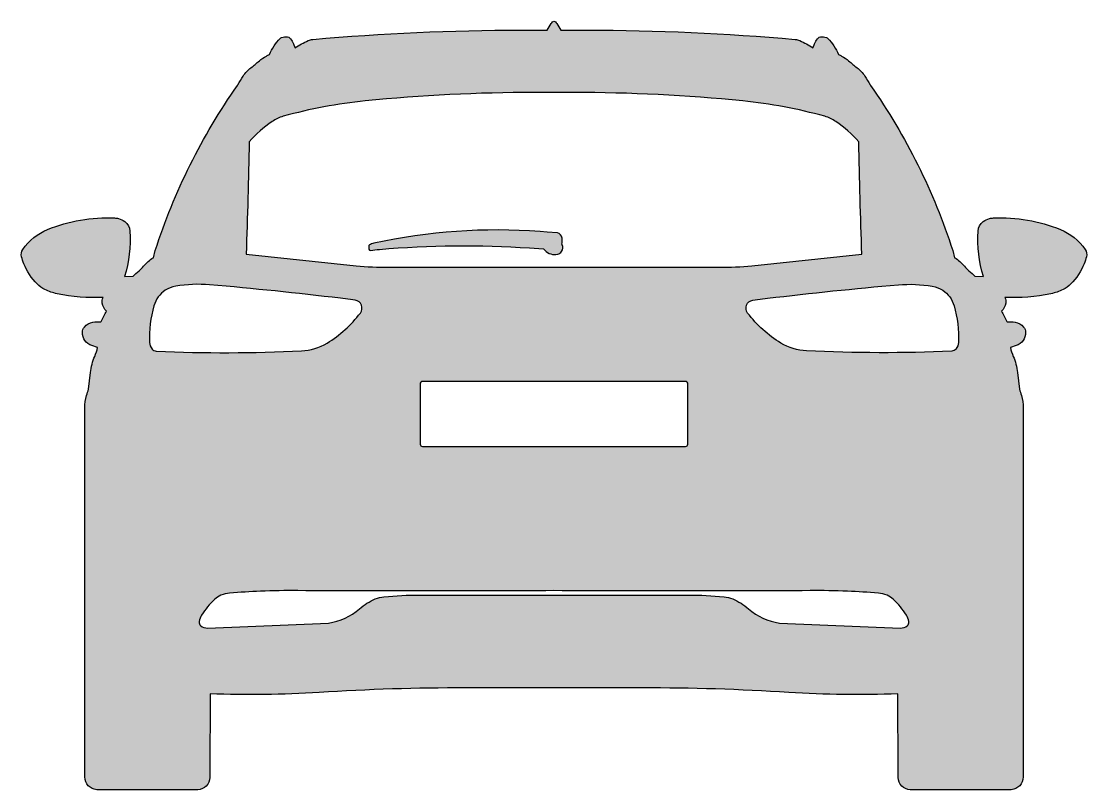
# Model space of a CAD drawing. Header units: metres. Extents: x 23259 to 40448, y -1247 to 8093.
# Drawn here: x 29419 to 31518, y -1201 to 312 of the extents above; entities that cross this region are included whole.
import ezdxf

# ---------------------------------------------------------------- set-up
doc = ezdxf.new("R2010")
doc.units = ezdxf.units.M
doc.layers.add('dwgmodels.com', color=250, linetype='Continuous')
doc.layers.add('hatch_dwgmodels.com', color=250, linetype='Continuous', lineweight=13)

msp = doc.modelspace()

# ---------------------------------------------------------------- hatches: boundary and pattern name
at = {"layer": 'hatch_dwgmodels.com'}
h = msp.add_hatch(color=256, dxfattribs=at)
h.dxf.hatch_style = 1
edge = h.paths.add_edge_path(flags=16)
edge.add_arc((16602.80429569627, 332.3532663488019), 13268.08311807377, 357.9318583512196, 358.8899027108595, ccw=False)
edge.add_line((29862.2447756307, -146.465892823314), (30079.24257911726, -169.4633974604712))
edge.add_arc((30142.68897336716, 598.9805955003421), 771.0587625212955, 265.2800933647868, 270.0000000000008)
edge.add_line((30142.68897336717, -172.0781670209535), (30468.76831469807, -172.0781670209535))
edge.add_line((30468.76831469807, -172.0781670209535), (30794.84765602898, -172.0781670209535))
edge.add_arc((30794.84765602899, 598.9805955003421), 771.0587625212956, 269.9999999999992, 274.7199066352132)
edge.add_line((30858.29405027888, -169.4633974604712), (31075.29185376545, -146.465892823314))
edge.add_arc((44334.7323337031, 332.3532663514936), 13268.08311807707, 181.1100972891526, 182.0681416487915, ccw=False)
edge.add_arc((30887.01393345352, -86.0196973185059), 243.2991134140705, 41.53365923210632, 55.69641507819603)
edge.add_arc((30981.74252284234, 52.82855905775875), 75.21477759920573, 55.69641507819168, 74.37858648673344)
edge.add_arc((30746.99450738856, -786.7328064541964), 946.9773124788513, 74.37858648673748, 84.33029792026232)
edge.add_arc((30507.21488532433, -3201.937073414173), 3374.054962307745, 84.33029792026178, 90.00000000000006)
edge.add_line((30507.21488532433, 172.1178888935715), (30468.76831469798, 172.1178888935715))
edge.add_line((30468.76831469798, 172.1178888935715), (30430.32174407164, 172.1178888935715))
edge.add_arc((30430.32174407163, -3201.937073414209), 3374.054962307781, 89.9999999999999, 95.66970207973819)
edge.add_arc((30190.54212200741, -786.7328064541338), 946.9773124787897, 95.6697020797385, 105.6214135132633)
edge.add_arc((29955.79410655363, 52.82855905773663), 75.21477759922597, 105.6214135132594, 124.3035849218011)
edge.add_arc((30050.52269594244, -86.01969731849303), 243.29911341406, 124.3035849218057, 138.4663407678758)
edge = h.paths.add_edge_path()
edge.add_arc((29607.43235658677, -237.4758122994994), 29.1168250095753, 190.9270696779768, 225.9204937118468, ccw=False)
edge.add_arc((29595.08825994596, -239.8589594867814), 16.54478808655083, 149.2817992983114, 190.9270696779772, ccw=False)
edge.add_arc((29563.0639716953, 114.7152470711215), 346.5803061871162, 257.829788460715, 272.94409491830146, ccw=False)
edge.add_arc((29513.55760998783, -114.8384827376501), 111.7488885304719, 244.8939778223976, 257.8297884607233, ccw=False)
edge.add_arc((29488.41539069625, -168.4966912208392), 52.49237387991772, 223.8880935865271, 244.8939778223878, ccw=False)
edge.add_arc((29543.52788163515, -115.4828103775923), 128.9636640452566, 202.7209038107976, 223.8880935865272, ccw=False)
edge.add_arc((29508.61755970445, -130.1010820544523), 91.11628046166749, 193.3671743147578, 202.7209038108145, ccw=False)
edge.add_arc((29437.3343030731, -147.0399978964927), 17.84807763210177, 145.7964824504142, 193.3671743147356, ccw=False)
edge.add_arc((29512.2237992143, -197.9415683376606), 108.3986519298945, 112.14211006300451, 145.7964824504179, ccw=False)
edge.add_arc((29588.54533933482, -385.5032786263274), 310.8940164515975, 87.27367499661938, 112.14211006300741, ccw=False)
edge.add_arc((29601.49702126098, -113.5193579106081), 38.60189538928837, 76.34106401653031, 87.27367499661409, ccw=False)
edge.add_arc((29602.2894496252, -110.2585312535578), 35.24616399363644, 53.416990833837076, 76.3410640165435, ccw=False)
edge.add_arc((29608.30377657029, -102.1552139766117), 25.1547875021318, 3.3344766165174065, 53.41699083382832, ccw=False)
edge.add_arc((29376.56089701551, -115.6573395715007), 257.2906736118067, -16.886992239229585, 3.334476616520192, ccw=False)
edge.add_line((29622.7570828041, -190.3964112192588), (29639.7405378975, -189.6699640301376))
edge.add_arc((29691.54690687273, -234.0541965446183), 68.21920523062114, 126.00211389759639, 139.4122411927595, ccw=False)
edge.add_arc((29631.56314772826, -151.5000401786593), 33.82607929736195, 306.0021138976094, 321.3603905740059)
edge.add_arc((29730.06345054448, -230.2433496365185), 92.28029817524396, 125.20584175911381, 141.3603905740045, ccw=False)
edge.add_arc((29696.60459288784, -182.8226606740333), 34.24395699694476, 119.8782248391739, 125.20584175912711, ccw=False)
edge.add_line((29679.54568349961, -153.1302003298205), (29683.41827671915, -139.1476969058031))
edge.add_arc((30833.97140995711, -508.8320130675349), 1208.486245689068, 144.9076463793111, 162.1872647591651, ccw=False)
edge.add_arc((29858.07012157792, 180.1112094338876), 14.16119344782983, 149.9955393664683, 155.7744440299319, ccw=False)
edge.add_arc((30176.09087443678, -3.531171038801688), 381.3964357035168, 146.9253414531617, 149.9955393663362, ccw=False)
edge.add_arc((29909.88672506157, 169.8374040709643), 63.71528741143735, 126.74671260705821, 146.9253414531518, ccw=False)
edge.add_arc((29736.53924567742, 402.0056166622196), 226.0284399523392, 306.74671260708, 312.1945985779286)
edge.add_arc((29928.44277569388, 190.3254108835419), 59.6907829768897, 115.95444984777279, 132.194598577925, ccw=False)
edge.add_arc((29714.51000736769, 629.8390680554305), 429.1235828147857, 295.9544498477671, 296.8337323480694)
edge.add_arc((30000.31382310276, 207.9081178726167), 100.0194795265149, 135.088519100672, 157.0407065717595, ccw=False)
edge.add_arc((29935.07940255083, 272.9412813919988), 7.906277529813729, 110.43646538517879, 135.088519100733, ccw=False)
edge.add_arc((29941.08875442722, 256.8140449116027), 25.11674139540951, 83.21300350151381, 110.43646538510151, ccw=False)
edge.add_arc((29943.32343033174, 275.5908449517304), 6.207431620985312, 43.12652938041077, 83.21300350148891, ccw=False)
edge.add_arc((29917.05852468875, 250.9897602133393), 42.19435478400495, 12.79133328494612, 43.126529380465115, ccw=False)
edge.add_arc((30125.74178345888, -24.15094239791597), 330.1494546769284, 115.2636957140381, 120.49446802241681, ccw=False)
edge.add_arc((29995.73745152565, 251.3269879860669), 25.53623032505006, 95.06686287238728, 115.26369571402151, ccw=False)
edge.add_arc((30403.62354104112, -4348.994427926596), 4643.904794193129, 90.00000000000011, 95.06686287240348, ccw=False)
edge.add_line((30403.62354104111, 294.9103662665339), (30455.46499412758, 294.9103662665339))
edge.add_arc((30796.99519467944, 99.95238651393828), 393.2575387175751, 148.1130277236748, 150.2806885509763, ccw=False)
edge.add_arc((30476.7255467198, 299.8582312834297), 15.72976265763917, 134.9509272188478, 150.1441009315796, ccw=False)
edge.add_arc((30468.80004018228, 307.7973255630356), 4.511791724499413, 90.40288901594039, 134.9509272188784, ccw=False)
edge.add_arc((30468.73658921387, 307.7973255630356), 4.511791724499422, 45.049072781121595, 89.59711098405961, ccw=False)
edge.add_arc((30460.81108267634, 299.8582312834297), 15.72976265763934, 29.8558990684204, 45.04907278115218, ccw=False)
edge.add_arc((30140.54143471671, 99.95238651393828), 393.2575387175752, 29.719311449023678, 31.88697227632531, ccw=False)
edge.add_line((30482.07163526857, 294.9103662665339), (30533.91308835504, 294.9103662665339))
edge.add_arc((30533.91308835503, -4348.994427926596), 4643.90479419313, 84.93313712759652, 89.99999999999989, ccw=False)
edge.add_arc((30941.7991778705, 251.3269879860669), 25.53623032505008, 64.73630428597852, 84.93313712761272, ccw=False)
edge.add_arc((30811.79484593727, -24.15094239791597), 330.1494546769283, 59.50553197758319, 64.73630428596192, ccw=False)
edge.add_arc((31020.4781047074, 250.9897602133393), 42.19435478400487, 136.8734706195349, 167.208666715054, ccw=False)
edge.add_arc((30994.2131990644, 275.5908449517304), 6.207431620985044, 96.78699649851109, 136.8734706195892, ccw=False)
edge.add_arc((30996.44787496893, 256.8140449116027), 25.11674139541101, 69.56353461489851, 96.78699649848619, ccw=False)
edge.add_arc((31002.45722684532, 272.9412813919988), 7.906277529813763, 44.91148089926702, 69.56353461482132, ccw=False)
edge.add_arc((30937.22280629339, 207.9081178726167), 100.0194795265153, 22.959293428240585, 44.91148089932801, ccw=False)
edge.add_arc((31223.02662202846, 629.8390680554305), 429.1235828147857, 243.1662676519306, 244.0455501522328)
edge.add_arc((31009.09385370227, 190.3254108835419), 59.69078297688952, 47.80540142207502, 64.04555015222718, ccw=False)
edge.add_arc((31200.99738371873, 402.0056166622196), 226.0284399523389, 227.8054014220714, 233.25328739292)
edge.add_arc((31027.64990433458, 169.8374040709643), 63.7152874114382, 33.074658546848184, 53.253287392941786, ccw=False)
edge.add_arc((30761.44575495936, -3.531171038801688), 381.3964357035169, 30.004460633663825, 33.07465854683829, ccw=False)
edge.add_arc((31079.46650781823, 180.1112094338876), 14.16119344782982, 24.225555970068115, 30.00446063353172, ccw=False)
edge.add_arc((30103.56521943904, -508.8320130675349), 1208.486245689068, 17.81273524083491, 35.092353620688925, ccw=False)
edge.add_line((31254.118352677, -139.1476969058031), (31257.99094589654, -153.1302003298205))
edge.add_arc((31240.9320365083, -182.8226606740333), 34.24395699694494, 54.79415824087289, 60.121775160826076, ccw=False)
edge.add_arc((31207.47317885167, -230.2433496365185), 92.2802981752441, 38.6396094259955, 54.79415824088608, ccw=False)
edge.add_arc((31305.97348166789, -151.5000401786593), 33.82607929736209, 218.6396094259941, 233.9978861023906)
edge.add_arc((31245.98972252342, -234.0541965446183), 68.21920523062111, 40.587758807240505, 53.997886102403584, ccw=False)
edge.add_line((31297.79609149865, -189.6699640301376), (31314.77954659205, -190.3964112192588))
edge.add_arc((31560.97573238064, -115.6573395715007), 257.2906736118067, 176.6655233834799, 196.8869922392297, ccw=False)
edge.add_arc((31329.23285282585, -102.1552139766117), 25.15478750213153, 126.58300916617159, 176.6655233834826, ccw=False)
edge.add_arc((31335.24717977094, -110.2585312535578), 35.24616399363578, 103.6589359834565, 126.5830091661629, ccw=False)
edge.add_arc((31336.03960813517, -113.5193579106081), 38.6018953892881, 92.7263250033858, 103.65893598346969, ccw=False)
edge.add_arc((31348.99129006133, -385.5032786263274), 310.8940164515972, 67.85788993699259, 92.72632500338062, ccw=False)
edge.add_arc((31425.31283018185, -197.9415683376606), 108.3986519298947, 34.203517549582216, 67.8578899369956, ccw=False)
edge.add_arc((31500.20232632305, -147.0399978964927), 17.84807763210176, -13.367174314735678, 34.2035175495858, ccw=False)
edge.add_arc((31428.9190696917, -130.1010820544523), 91.11628046166743, 337.27909618918545, 346.63282568524215, ccw=False)
edge.add_arc((31394.008747761, -115.4828103775923), 128.9636640452567, 316.11190641347275, 337.2790961892024, ccw=False)
edge.add_arc((31449.1212386999, -168.4966912208392), 52.49237387991734, 295.1060221776121, 316.1119064134729, ccw=False)
edge.add_arc((31423.97901940831, -114.8384827376501), 111.7488885304722, 282.1702115392767, 295.1060221776024, ccw=False)
edge.add_arc((31374.47265770084, 114.7152470711215), 346.5803061871163, 267.05590508169854, 282.1702115392851, ccw=False)
edge.add_arc((31342.44836945019, -239.8589594867814), 16.54478808655088, -10.927069677977215, 30.718200701688602, ccw=False)
edge.add_arc((31330.10427280938, -237.4758122994983), 29.11682500957504, 314.0795062881547, 349.0729303220211, ccw=False)
edge.add_arc((31144.39755831459, -377.3515245363209), 237.8477863599495, 24.562442214090026, 30.009740211438498, ccw=False)
edge.add_arc((31318.84128468064, -297.6232276727809), 46.04785156008243, 23.426006160246914, 24.56244221399197, ccw=False)
edge.add_arc((31364.8975799825, -354.8630803857509), 75.6425488497008, 80.83442128910411, 92.88255077109778, ccw=False)
edge.add_arc((31372.52418149295, -307.5951107864474), 27.7632631340606, 39.87506361692408, 80.83442128912492, ccw=False)
edge.add_arc((31380.9034483198, -300.5951503781809), 16.84485856779007, 1.1208770523086855, 39.87506361691078, ccw=False)
edge.add_arc((31371.13119262159, -300.7863493601861), 26.61898453801788, -72.7770081534918, 1.12087705231869, ccw=False)
edge.add_line((31379.01284405099, -326.2117285821491), (31367.65752119745, -329.7317821403917))
edge.add_arc((31474.5969076949, -304.5592673087061), 109.862131270987, 193.2457519911058, 202.9483728873586)
edge.add_arc((31267.65594657356, -392.1805135726493), 114.8644674810803, 6.4608580549203225, 22.948372887351923, ccw=False)
edge.add_line((31381.79090514136, -379.2554556448126), (31385.50535083173, -412.0559357153625))
edge.add_arc((30616.84143205861, -658.7420959026675), 807.2783173426693, 16.885731617256113, 17.792916285133913, ccw=False)
edge.add_arc((31308.45435413059, -448.8021408743706), 84.5036507319491, -3.808509063674137e-12, 16.885731617254976, ccw=False)
edge.add_line((31392.95800486254, -448.8021408743762), (31392.95800486254, -1158.42507008992))
edge.add_line((31392.95800486254, -1158.42507008992), (31392.95800486254, -1171.798625688119))
edge.add_line((31392.95800486254, -1171.798625688119), (31392.95800486254, -1175.662160247158))
edge.add_arc((31367.93309218346, -1175.662160247157), 25.02491267908772, 273.62634678715426, 359.9999999999984, ccw=False)
edge.add_line((31369.51590398835, -1200.636966780666), (31173.55063913308, -1200.636966780666))
edge.add_line((31173.55063913308, -1200.636966780666), (31170.26513833527, -1200.636966780666))
edge.add_arc((31170.90107397855, -1176.657878292632), 23.98751964792023, 180.0000000000011, 268.4808476056553, ccw=False)
edge.add_line((31146.91355433063, -1176.657878292632), (31146.91355433063, -1167.860756881935))
edge.add_line((31146.91355433063, -1167.860756881935), (31146.12435922297, -1011.926527697815))
edge.add_arc((31066.50361394845, 1150.248669318639), 2163.640692368124, 266.4160350165845, 272.1089282230214, ccw=False)
edge.add_arc((30642.59643942522, -5617.787875826321), 4617.658295954836, 86.41603501658302, 89.99999999999933)
edge.add_line((30642.59643942527, -1000.129579871485), (30468.76831469807, -1000.129579871485))
edge.add_line((30468.76831469807, -1000.129579871485), (30294.94018997088, -1000.129579871485))
edge.add_arc((30294.94018997093, -5617.787875826321), 4617.658295954836, 90.00000000000067, 93.58396498341696)
edge.add_arc((29871.0330154477, 1150.248669318639), 2163.640692368124, 267.8910717769786, 273.5839649834155, ccw=False)
edge.add_line((29791.41227017318, -1011.926527697815), (29790.62307506552, -1167.860756881935))
edge.add_line((29790.62307506552, -1167.860756881935), (29790.62307506552, -1176.657878292632))
edge.add_arc((29766.6355554176, -1176.657878292632), 23.98751964792245, 271.5191523943447, 359.9999999999989, ccw=False)
edge.add_line((29767.27149106088, -1200.636966780666), (29763.98599026307, -1200.636966780666))
edge.add_line((29763.98599026307, -1200.636966780666), (29568.0207254078, -1200.636966780666))
edge.add_arc((29569.60353721269, -1175.662160247157), 25.02491267908647, 180.0000000000016, 266.37365321284574, ccw=False)
edge.add_line((29544.57862453361, -1175.662160247158), (29544.57862453361, -1171.798625688119))
edge.add_line((29544.57862453361, -1171.798625688119), (29544.57862453361, -1158.42507008992))
edge.add_line((29544.57862453361, -1158.42507008992), (29544.57862453361, -448.8021408743762))
edge.add_arc((29629.08227526555, -448.8021408743706), 84.50365073194916, 163.1142683827451, 180.0000000000038, ccw=False)
edge.add_arc((30320.69519733754, -658.7420959026675), 807.2783173426694, 162.2070837148662, 163.1142683827439, ccw=False)
edge.add_line((29552.03127856442, -412.0559357153625), (29555.74572425479, -379.2554556448126))
edge.add_arc((29669.88068282259, -392.1805135726493), 114.8644674810804, 157.0516271126481, 173.5391419450797, ccw=False)
edge.add_arc((29462.93972170124, -304.5592673087061), 109.8621312709869, 337.0516271126414, 346.7542480088942)
edge.add_line((29569.8791081987, -329.7317821403917), (29558.52378534516, -326.2117285821491))
edge.add_arc((29566.40543677456, -300.7863493601861), 26.6189845380164, 178.8791229476812, 252.7770081534918, ccw=False)
edge.add_arc((29556.63318107635, -300.5951503781809), 16.8448585677902, 140.1249363830892, 178.8791229476913, ccw=False)
edge.add_arc((29565.01244790319, -307.5951107864474), 27.76326313405963, 99.16557871087508, 140.1249363830759, ccw=False)
edge.add_arc((29572.63904941365, -354.8630803857509), 75.64254884970083, 87.11744922890222, 99.16557871089577, ccw=False)
edge.add_arc((29618.69534471551, -297.6232276727809), 46.04785156008242, 155.4375577860079, 156.5739938397531, ccw=False)
edge.add_arc((29793.13907108153, -377.351524536322), 237.84778635993, 149.9902597885591, 155.4375577859076, ccw=False)
edge = h.paths.add_edge_path(flags=16)
edge.add_line((30865.22490892855, -235.9728898351777), (30889.42920089518, -233.0581187505986))
edge.add_arc((31786.77708061521, -7684.64503453546), 7505.423424480072, 94.88935876884182, 96.86670542862731, ccw=False)
edge.add_arc((31169.62511213058, -470.1348040535712), 264.564744880512, 80.3438385613357, 94.8893587688409, ccw=False)
edge.add_arc((31204.94561492282, -262.5451186191802), 53.9916805625761, 56.99043572275821, 80.3438385613415, ccw=False)
edge.add_arc((31204.9456149228, -262.5451186191995), 53.99168056260188, 15.925058640896225, 56.99043572275309, ccw=False)
edge.add_arc((31033.02870872646, -311.5982376801895), 232.7698423322456, -2.036728904238828, 15.925058640893383, ccw=False)
edge.add_arc((31244.22989167867, -319.1091021320914), 21.43514862288977, 318.9528502215122, 357.9632710957614, ccw=False)
edge.add_arc((31251.68888742768, -325.6038924292242), 11.54480390758312, 272.5401745219543, 318.95285022151177, ccw=False)
edge.add_arc((31114.16643621602, 2774.298431811581), 3114.496115871859, 267.27083528473923, 272.5401745219565, ccw=False)
edge.add_arc((30970.8938947475, -231.2741439587786), 105.5106507421709, 238.5620962301335, 267.27083528473696, ccw=False)
edge.add_arc((31041.90444198112, -115.1130629778148), 241.6572428885915, 217.5039561392221, 238.5620962301337, ccw=False)
edge.add_arc((30862.96766571246, -252.435711361848), 16.10042153170231, 100.0958685046146, 217.503956139228, ccw=False)
edge.add_line((30860.14533048808, -236.5845916102426), (30865.22490892855, -235.9728898351777))
edge = h.paths.add_edge_path(flags=16)
edge.add_line((30468.76831469807, -396.7079486202952), (30467.2264985432, -396.7079486202952))
edge.add_line((30467.2264985432, -396.7079486202952), (30211.69335912234, -396.7079486202952))
edge.add_line((30211.69335912234, -396.7079486202952), (30209.79113313032, -396.7079486202952))
edge.add_arc((30209.79113313032, -401.5234767738369), 4.815528153541777, 90.00000000004329, 184.2016495921425)
edge.add_line((30204.98854734326, -401.8762956445212), (30204.98854734326, -517.5924164607113))
edge.add_line((30204.98854734326, -517.5924164607113), (30204.98854734326, -520.6312834487953))
edge.add_arc((30209.71345808335, -519.9700986803093), 4.770948207630225, 187.9660098693061, 270)
edge.add_line((30209.71345808335, -524.741046887938), (30210.32344344001, -524.741046887938))
edge.add_line((30210.32344344001, -524.741046887938), (30216.26155903774, -524.741046887938))
edge.add_line((30216.26155903774, -524.741046887938), (30467.2264985432, -524.741046887938))
edge.add_line((30467.2264985432, -524.741046887938), (30468.76831469807, -524.741046887938))
edge.add_line((30468.76831469807, -524.741046887938), (30470.31013085295, -524.741046887938))
edge.add_line((30470.31013085295, -524.741046887938), (30721.27507035841, -524.741046887938))
edge.add_line((30721.27507035841, -524.741046887938), (30727.21318595613, -524.741046887938))
edge.add_line((30727.21318595613, -524.741046887938), (30727.8231713128, -524.741046887938))
edge.add_arc((30727.8231713128, -519.9700986803093), 4.770948207628635, 270, 352.0339901306939)
edge.add_line((30732.54808205289, -520.6312834487953), (30732.54808205289, -517.5924164607113))
edge.add_line((30732.54808205289, -517.5924164607113), (30732.54808205289, -401.8762956445212))
edge.add_arc((30727.74549626583, -401.5234767738369), 4.815528153544498, 355.7983504078575, 449.9999999999567)
edge.add_line((30727.74549626583, -396.7079486202952), (30725.84327027381, -396.7079486202952))
edge.add_line((30725.84327027381, -396.7079486202952), (30470.31013085295, -396.7079486202952))
edge.add_line((30470.31013085295, -396.7079486202952), (30468.76831469807, -396.7079486202952))
edge = h.paths.add_edge_path(flags=16)
edge.add_arc((30216.47241622396, 89711.46798424421), 90520.55515337434, 269.8403068909336, 270.1596931090664, ccw=False)
edge.add_arc((29950.47329344931, -2373.59722394651), 1564.921648131414, 89.49828353836635, 92.19559980290182)
edge.add_arc((29933.25192076829, -1924.412931695396), 1115.407350158421, 92.19559980290018, 95.31776808943516)
edge.add_arc((29835.61064362091, -875.4089213669424), 61.86891579157299, 95.3177680894228, 111.6902502002938)
edge.add_arc((29827.32373923869, -854.5745311093677), 39.44694884741132, 111.6902502003093, 133.4243329340248)
edge.add_arc((29912.76665870676, -944.8510554705501), 163.7463588941298, 133.4243329340223, 147.4948280391981)
edge.add_arc((29803.19689737945, -875.0335134397412), 33.82322095269961, 147.4948280392082, 170.4875910547675)
edge.add_arc((29778.72170905296, -870.9323221680448), 9.006802728788768, 170.4875910547456, 231.2123715705096)
edge.add_arc((29785.52912385346, -862.4618610358737), 19.87370698242426, 231.2123715705295, 272.3465074053678)
edge.add_line((29786.34280971273, -882.318903729732), (30024.5810367853, -872.5565700583097))
edge.add_arc((30007.99390672672, -755.544082272389), 118.182296395994, 278.0682195858606, 311.069828653424)
edge.add_arc((30163.42746987225, -933.9104398173315), 118.4062706480778, 113.23438732432791, 131.0698286534248, ccw=False)
edge.add_arc((30139.1229684072, -877.2976514145356), 56.79688335843979, 95.49744165604318, 113.2343873243261, ccw=False)
edge.add_arc((30204.13364433383, -1552.77547334376), 735.3959372206499, 90.00000000000227, 95.49744165604562, ccw=False)
edge.add_line((30204.1336443338, -817.37953612311), (30468.76831469807, -817.37953612311))
edge.add_line((30468.76831469807, -817.37953612311), (30733.40298506235, -817.37953612311))
edge.add_arc((30733.40298506232, -1552.77547334376), 735.39593722065, 84.50255834395438, 89.99999999999778, ccw=False)
edge.add_arc((30798.41366098895, -877.2976514145356), 56.79688335844002, 66.76561267567388, 84.50255834395682, ccw=False)
edge.add_arc((30774.1091595239, -933.9104398173315), 118.4062706480782, 48.93017134657521, 66.76561267567212, ccw=False)
edge.add_arc((30929.54272266943, -755.544082272389), 118.1822963959947, 228.930171346576, 261.9317804141394)
edge.add_line((30912.95559261085, -872.5565700583097), (31151.19381968342, -882.318903729732))
edge.add_arc((31152.00750554269, -862.4618610358737), 19.87370698242489, 267.6534925946322, 308.7876284294706)
edge.add_arc((31158.81492034319, -870.9323221680448), 9.006802728788506, 308.7876284294904, 369.5124089452544)
edge.add_arc((31134.3397320167, -875.0335134397412), 33.82322095269952, 9.512408945232544, 32.50517196079186)
edge.add_arc((31024.76997068939, -944.8510554705501), 163.7463588941293, 32.50517196080193, 46.57566706597777)
edge.add_arc((31110.21289015746, -854.5745311093677), 39.44694884741096, 46.57566706597522, 68.30974979969069)
edge.add_arc((31101.92598577524, -875.4089213669424), 61.86891579157254, 68.30974979970622, 84.68223191057722)
edge.add_arc((31004.28470862786, -1924.412931695396), 1115.407350158421, 84.68223191056485, 87.80440019709984)
edge.add_arc((30987.06333594684, -2373.59722394651), 1564.921648131414, 87.80440019709816, 90.50171646163368)
edge.add_arc((30721.06421317219, 89711.46798424421), 90520.55515337434, 269.8403068909337, 270.1596931090664, ccw=False)
edge = h.paths.add_edge_path(flags=0)
edge.add_arc((30106.98207317713, -135.9806117510937), 2.76145466922795, 189.3117254787738, 274.9719634239423)
edge.add_arc((30154.89728981716, -485.6365315761016), 350.1656310326166, 94.87463470401133, 97.8252620586328, ccw=False)
edge.add_arc((30291.82299398471, -2091.157231260821), 1961.514558353416, 86.2288231087814, 94.87463470402798, ccw=False)
edge.add_line((30420.83561158201, -133.8899763533336), (30448.20850374223, -135.6942514005718))
edge.add_line((30448.20850374223, -135.6942514005718), (30450.59345101517, -138.381352367961))
edge.add_arc((30469.69558185237, -121.4271793017053), 25.54085720726271, 221.5907864672175, 284.4315051030912)
edge.add_arc((30472.72401096013, -133.1952642370746), 13.38934677000483, 284.4315051030998, 325.8400265639954)
edge.add_arc((30472.72401096012, -133.1952642370501), 13.38934677003032, 325.8400265639439, 384.9614110565895)
edge.add_arc((30480.57163989383, -129.5422874326563), 4.733162887121162, 24.96141105684904, 37.36726447986261)
edge.add_arc((30449.06115796815, -119.2145795812562), 36.05145036639713, 348.0657472487436, 367.6757279178495)
edge.add_arc((30472.684778859, -116.0307307042173), 12.21424504222946, 7.675727917871721, 76.21188484656163)
edge.add_line((30475.59582443485, -104.1684545479748), (30455.0266808413, -102.6455457351299))
edge.add_line((30455.0266808413, -102.6455457351299), (30441.21296216071, -101.6227985399937))
edge.add_arc((30356.91653028794, -1240.171211286227), 1141.664739139055, 85.76563156627431, 102.2898363447822)
edge.add_arc((30120.78442754661, -156.2478516748619), 32.31888709099753, 102.2898363447656, 118.6887199146078)
edge.add_arc((30106.272952129, -129.7297067041821), 2.089845897440242, 118.6887199146616, 165.5361443189796)
edge.add_arc((30119.87619771363, -132.8009944898015), 16.03465476574587, 167.0504030902024, 193.0712429713718)
edge = h.paths.add_edge_path(flags=16)
edge.add_line((30072.3117204676, -235.9728898351777), (30048.10742850097, -233.0581187505986))
edge.add_arc((29150.75954878094, -7684.64503453546), 7505.423424480072, 83.13329457137266, 85.11064123115824)
edge.add_arc((29767.91151726557, -470.1348040535712), 264.564744880512, 85.11064123115911, 99.65616143866431)
edge.add_arc((29732.59101447333, -262.5451186191802), 53.9916805625761, 99.6561614386585, 123.0095642772418)
edge.add_arc((29732.59101447335, -262.5451186191995), 53.99168056260188, 123.0095642772469, 164.0749413591038)
edge.add_arc((29904.50792066969, -311.5982376801895), 232.7698423322456, 164.0749413591066, 182.0367289042387)
edge.add_arc((29693.30673771748, -319.1091021320914), 21.43514862288977, 182.0367289042386, 221.0471497784877)
edge.add_arc((29685.84774196846, -325.6038924292242), 11.54480390758312, 221.0471497784882, 267.4598254780457)
edge.add_arc((29823.37019318013, 2774.298431811581), 3114.496115871859, 267.4598254780435, 272.7291647152608)
edge.add_arc((29966.64273464865, -231.2741439587786), 105.5106507421709, 272.729164715263, 301.4379037698664)
edge.add_arc((29895.63218741503, -115.1130629778148), 241.6572428885915, 301.4379037698663, 322.4960438607779)
edge.add_arc((30074.56896368369, -252.435711361848), 16.10042153170231, 322.496043860772, 439.9041314953854)
edge.add_line((30077.39129890807, -236.5845916102426), (30072.3117204676, -235.9728898351777))
h = msp.add_hatch(color=256, dxfattribs=at)
h.dxf.hatch_style = 1
edge = h.paths.add_edge_path()
edge.add_arc((30106.98207317713, -135.9806117510937), 2.76145466922795, 189.3117254787738, 274.9719634239423)
edge.add_arc((30154.89728981716, -485.6365315761016), 350.1656310326166, 94.87463470401133, 97.8252620586328, ccw=False)
edge.add_arc((30291.82299398471, -2091.157231260821), 1961.514558353416, 86.2288231087814, 94.87463470402798, ccw=False)
edge.add_line((30420.83561158201, -133.8899763533336), (30448.20850374223, -135.6942514005718))
edge.add_line((30448.20850374223, -135.6942514005718), (30450.59345101517, -138.381352367961))
edge.add_arc((30469.69558185237, -121.4271793017053), 25.54085720726271, 221.5907864672175, 284.4315051030912)
edge.add_arc((30472.72401096013, -133.1952642370746), 13.38934677000483, 284.4315051030998, 325.8400265639954)
edge.add_arc((30472.72401096012, -133.1952642370501), 13.38934677003032, 325.8400265639439, 384.9614110565895)
edge.add_arc((30480.57163989383, -129.5422874326563), 4.733162887121162, 24.96141105684904, 37.36726447986261)
edge.add_arc((30449.06115796815, -119.2145795812562), 36.05145036639713, 348.0657472487436, 367.6757279178495)
edge.add_arc((30472.684778859, -116.0307307042173), 12.21424504222946, 7.675727917871721, 76.21188484656163)
edge.add_line((30475.59582443485, -104.1684545479748), (30455.0266808413, -102.6455457351299))
edge.add_line((30455.0266808413, -102.6455457351299), (30441.21296216071, -101.6227985399937))
edge.add_arc((30356.91653028794, -1240.171211286227), 1141.664739139055, 85.76563156627431, 102.2898363447822)
edge.add_arc((30120.78442754661, -156.2478516748619), 32.31888709099753, 102.2898363447656, 118.6887199146078)
edge.add_arc((30106.272952129, -129.7297067041821), 2.089845897440242, 118.6887199146616, 165.5361443189796)
edge.add_arc((30119.87619771363, -132.8009944898015), 16.03465476574587, 167.0504030902024, 193.0712429713718)

# ---------------------------------------------------------------- linework, layer by layer
at = {"layer": 'dwgmodels.com', "color": 0}
for points in [[(29587.17706575055, -258.3926163521872, -0.1538853483931229), (29578.8434410441, -242.9951788149665, -0.1837385350330882), (29580.86487028095, -231.4076164416764, -0.066044377870726), (29489.99908893815, -224.0758855525619, -0.05650313756595161), (29466.14315981989, -216.029806491556, -0.09191298333005085), (29450.584389368, -204.8871385120033, -0.09262280349742093), (29424.57215463655, -165.2940707331827, -0.04083602069567036), (29419.96975680212, -151.1663047154962, -0.210599496313928), (29422.57312070267, -137.0069838833269, -0.1479095786523882), (29471.36779205672, -97.53711415679209, -0.1089369024569894), (29603.33313561081, -74.96115499942607, -0.04773873015714579), (29610.61254131087, -76.00917766756584, -0.100360063974069), (29623.29569728592, -81.95606430307953, -0.2220724242516871), (29633.41597696304, -100.6920920704806, -0.08846248296534528), (29622.7570828041, -190.3964112192588), (29639.7405378975, -189.6699640301376, -0.05857958759200136), (29651.44662791807, -178.865179611395, 0.06711361763790863), (29657.98432578961, -172.6217112887252, -0.07060448781218111), (29676.86241652905, -154.8423986411881, -0.02325030229899315), (29679.54568349961, -153.1302003298205), (29683.41827671915, -139.1476969058031, -0.07553975162048986), (29845.15600268761, 185.9219695522925, -0.02522057375600786), (29845.80671958523, 187.1927609187319, -0.01339706699001656), (29856.49585192117, 204.6088365296432, -0.08827409847242988), (29871.76723039124, 220.89170825779, 0.02377536516497934), (29888.35141661319, 234.5483969819211, -0.0709798597142695), (29902.31871850681, 243.9959168293635, 0.00383661249565585), (29908.2176645613, 246.9234208531236, -0.09607849665951013), (29929.48018960197, 278.5232200096989, -0.107981654304221), (29932.31877947405, 280.3499374513945, -0.1193466093357183), (29944.05701595903, 281.7547770941737, -0.1767160523079405), (29947.85389838738, 279.8343183552129, -0.1331407038803019), (29958.20573605934, 260.3316321918298, -0.02282751366555165), (29984.83897339634, 274.4207584378328, -0.08835414789170992), (29993.4821371253, 276.7634306652149, -0.02211196271030783), (30403.62354104111, 294.9103662665339), (30455.46499412758, 294.9103662665339, -0.009458486672026459), (30463.08343530973, 307.6888270168774, -0.06639001007595058), (30465.61245527753, 310.9903753653757, -0.1968630866250341), (30468.76831469807, 312.3090057443997, -0.1968630866250341), (30471.92417411862, 310.9903753653757, -0.06639001007595058), (30474.45319408642, 307.6888270168774, -0.009458486672026459), (30482.07163526857, 294.9103662665339), (30533.91308835504, 294.9103662665339, -0.02211196271030783), (30944.05449227085, 276.7634306652149, -0.08835414789170992), (30952.69765599981, 274.4207584378328, -0.02282751366555165), (30979.33089333681, 260.3316321918298, -0.1331407038803019), (30989.68273100877, 279.8343183552129, -0.1767160523079405), (30993.47961343712, 281.7547770941737, -0.1193466093357183), (31005.2178499221, 280.3499374513945, -0.107981654304221), (31008.05643979418, 278.5232200096989, -0.09607849665951013), (31029.31896483485, 246.9234208531236, 0.00383661249565585), (31035.21791088934, 243.9959168293635, -0.0709798597142695), (31049.18521278296, 234.5483969819211, 0.02377536516497934), (31065.76939900491, 220.89170825779, -0.08827409847242988), (31081.04077747498, 204.6088365296432, -0.01339706699001656), (31091.72990981092, 187.1927609187319, -0.02522057375600786), (31092.38062670854, 185.9219695522925, -0.07553975162048986), (31254.118352677, -139.1476969058031), (31257.99094589654, -153.1302003298205, -0.02325030229899315), (31260.6742128671, -154.8423986411881, -0.07060448781218111), (31279.55230360654, -172.6217112887252, 0.06711361763790863), (31286.09000147808, -178.865179611395, -0.05857958759200136), (31297.79609149865, -189.6699640301376), (31314.77954659205, -190.3964112192588, -0.08846248296534528), (31304.12065243311, -100.6920920704806, -0.2220724242516871), (31314.24093211023, -81.95606430307953, -0.100360063974069), (31326.92408808528, -76.00917766756584, -0.04773873015714579), (31334.20349378534, -74.96115499942607, -0.1089369024569894), (31466.16883733943, -97.53711415679209, -0.1479095786523882), (31514.96350869348, -137.0069838833269, -0.210599496313928), (31517.56687259403, -151.1663047154962, -0.04083602069567036), (31512.9644747596, -165.2940707331827, -0.09262280349742093), (31486.95224002815, -204.8871385120033, -0.09191298333005085), (31471.39346957625, -216.029806491556, -0.05650313756595161), (31447.537540458, -224.0758855525619, -0.066044377870726), (31356.6717591152, -231.4076164416764, -0.1837385350330882), (31358.69318835205, -242.9951788149665, -0.1538853483931229), (31350.35956364559, -258.3926163521851, -0.02377279819655811), (31360.72221037377, -278.4818406700988, -0.004958678360595955), (31361.09360838989, -279.3162406331712, -0.05261836287893877), (31376.9465395417, -280.1863251668724, -0.1806463289725266), (31393.83093820564, -289.7956473609024, -0.1707273978806269), (31397.74508363594, -300.2656355121035, -0.3340999512574102), (31379.01284405099, -326.2117285821491), (31367.65752119745, -329.7317821403917, 0.04236098119145091), (31373.42964417422, -347.3946811521669, -0.07206471934133919), (31381.79090514136, -379.2554556448126), (31385.50535083173, -412.0559357153625, -0.00395836051833782), (31389.31471007325, -424.2568801535131, -0.073811511985492), (31392.95800486254, -448.8021408743762), (31392.95800486254, -1158.42507008992), (31392.95800486254, -1171.798625688119), (31392.95800486254, -1175.662160247158, -0.395795034361701), (31369.51590398835, -1200.636966780666), (31173.55063913308, -1200.636966780666), (31170.26513833527, -1200.636966780666, -0.4064688803866624), (31146.91355433063, -1176.657878292632), (31146.91355433063, -1167.860756881935), (31146.12435922297, -1011.926527697815), (31146.12435922297, -1011.926527697815, -0.02484504279581282), (30931.2518260293, -1009.160509029894, 0.01563927217547225), (30642.59643942527, -1000.129579871485), (30468.76831469807, -1000.129579871485), (30294.94018997088, -1000.129579871485, 0.01563927217547225), (30006.28480336685, -1009.160509029894, -0.02484504279581282), (29791.41227017318, -1011.926527697815), (29791.41227017318, -1011.926527697815), (29790.62307506552, -1167.860756881935), (29790.62307506552, -1176.657878292632, -0.4064688803866624), (29767.27149106088, -1200.636966780666), (29763.98599026307, -1200.636966780666), (29568.0207254078, -1200.636966780666, -0.395795034361701), (29544.57862453361, -1175.662160247158), (29544.57862453361, -1171.798625688119), (29544.57862453361, -1158.42507008992), (29544.57862453361, -448.8021408743762, -0.073811511985492), (29548.2219193229, -424.2568801535131, -0.00395836051833782), (29552.03127856442, -412.0559357153625), (29555.74572425479, -379.2554556448126, -0.07206471934133919), (29564.10698522193, -347.3946811521669, 0.04236098119145091), (29569.8791081987, -329.7317821403917), (29558.52378534516, -326.2117285821491, -0.3340999512574102), (29539.79154576021, -300.2656355121035, -0.1707273978806269), (29543.70569119051, -289.7956473609024, -0.1806463289725266), (29560.59008985445, -280.1863251668724, -0.05261836287893877), (29576.44302100626, -279.3162406331712, -0.004958678360595955), (29576.81441902238, -278.4818406700988, -0.02377279819655811)], [(30104.25700723491, -136.4274310666672, 0.3921989507056047), (30107.22140365892, -138.7316756926793, -0.01287525196620941), (30125.14167649761, -136.7374449730432, -0.03774237558290227), (30420.83561158201, -133.8899763533336), (30448.20850374223, -135.6942514005718), (30450.59345101517, -138.381352367961, 0.281279038852733), (30476.06093666181, -146.1621271494723, 0.1826708509403528), (30483.80333445217, -140.7134553683427, 0.2638444593890277), (30484.86268852719, -127.5448559464248, 0.05418367941082857), (30484.33337557969, -126.6696274204424, 0.08577411089685047), (30484.78958269072, -114.3993183875091, 0.3082906120719481), (30475.59582443485, -104.1684545479748), (30455.0266808413, -102.6455457351299), (30441.21296216071, -101.6227985399937, 0.07222564268928679), (30113.90512407875, -124.6696052606326, 0.07167599491968304), (30105.26971993341, -127.8964088460125, 0.2073058560529864), (30104.24934306805, -129.2077275441829, 0.1140277207981616)], [(30468.76831469807, -396.7079486202952), (30467.2264985432, -396.7079486202952), (30211.69335912234, -396.7079486202952), (30209.79113313032, -396.7079486202952, 0.4358589863249134), (30204.98854734326, -401.8762956445212), (30204.98854734326, -517.5924164607113), (30204.98854734326, -520.6312834487953, 0.3740537309912695), (30209.71345808335, -524.741046887938), (30210.32344344001, -524.741046887938), (30216.26155903774, -524.741046887938), (30467.2264985432, -524.741046887938), (30468.76831469807, -524.741046887938), (30470.31013085295, -524.741046887938), (30721.27507035841, -524.741046887938), (30727.21318595613, -524.741046887938), (30727.8231713128, -524.741046887938, 0.3740537309912695), (30732.54808205289, -520.6312834487953), (30732.54808205289, -517.5924164607113), (30732.54808205289, -401.8762956445212, 0.4358589863249134), (30727.74549626583, -396.7079486202952), (30725.84327027381, -396.7079486202952), (30470.31013085295, -396.7079486202952)], [(30468.76831469807, -808.7355730539748, -0.00139358617512933), (29964.17651774984, -808.7355730539748, 0.01176980588461984), (29890.51947431488, -809.8244449400659, 0.01362387191492494), (29829.87667155446, -813.806289072812, 0.07156020595437859), (29812.74459486283, -817.9206046806999, 0.09511813787331921), (29800.20806369072, -825.9248903970029, 0.06147136955568522), (29774.6723227284, -856.8577351457611, 0.1006628078076067), (29769.83875136674, -869.44384706241, 0.2713415837696245), (29773.07952791562, -877.9528839268155, 0.1814339376714174), (29786.34280971273, -882.318903729732), (30024.5810367853, -872.5565700583097, 0.1450002679806393), (30085.63711518374, -844.6428328917445, -0.07797927746703587), (30116.71696835551, -825.1070668142811, -0.07754691021353853), (30133.68175277826, -820.7620066255031, -0.02399171597448468), (30204.1336443338, -817.37953612311), (30468.76831469807, -817.37953612311), (30733.40298506235, -817.37953612311, -0.02399171597448468), (30803.85487661789, -820.7620066255031, -0.07754691021353853), (30820.81966104063, -825.1070668142811, -0.07797927746703587), (30851.89951421241, -844.6428328917445, 0.1450002679806393), (30912.95559261085, -872.5565700583097), (31151.19381968342, -882.318903729732, 0.1814339376714174), (31164.45710148053, -877.9528839268155, 0.2713415837696245), (31167.69787802941, -869.44384706241, 0.1006628078076067), (31162.86430666775, -856.8577351457611, 0.06147136955568522), (31137.32856570543, -825.9248903970029, 0.09511813787331921), (31124.79203453332, -817.9206046806999, 0.07156020595437859), (31107.65995784169, -813.806289072812, 0.01362387191492494), (31047.01715508127, -809.8244449400659, 0.01176980588461984), (30973.36011164631, -808.7355730539748, -0.00139358617512933)]]:
    msp.add_lwpolyline(points, format="xyb", close=True, dxfattribs=at)
for points in [[(29868.3971725271, 75.3021930397449, -0.004180281463509423), (29862.2447756307, -146.465892823314, -0.00172026537288395), (29862.2447756307, -146.465892823314), (30079.24257911726, -169.4633974604712, 0.02059738988273967), (30142.68897336717, -172.0781670209535), (30468.76831469807, -172.0781670209535), (30794.84765602898, -172.0781670209535, 0.02059738988273967), (30858.29405027888, -169.4633974604712), (31075.29185376545, -146.465892823314, -0.00172026537288395), (31075.29185376546, -146.465892823309, -0.004180281463505089), (31069.13945686902, 75.30219303957404, 0.06187546418030868), (31024.13189689452, 114.9607064274001, 0.08169738825076162), (31001.99634090376, 125.2650527831788, 0.04344984457820183), (30840.54975977431, 155.6118465792397, 0.02474379020808182), (30507.21488532433, 172.1178888935715), (30468.76831469798, 172.1178888935715), (30430.32174407164, 172.1178888935715, 0.02474379020808182), (30096.98686962165, 155.6118465792397, 0.04344984457820183), (29935.54028849221, 125.2650527831788, 0.08169738825076162), (29913.40473250145, 114.9607064274001, 0.06187546418022301), (29868.39717252701, 75.30219303963668)], [(30072.3117204676, -235.9728898351777), (30048.10742850097, -233.0581187505986, 0.00862801650460537), (29790.46086677222, -206.5327724405411, 0.0635521577938534), (29723.53471228082, -209.3183869839468, 0.1022525941956256), (29703.17747937108, -217.2687945329671, 0.1811240618419337), (29680.67145902662, -247.7308912620942, 0.07853394299722123), (29671.88513075627, -319.8709102999178, 0.1718782393759922), (29677.14100365462, -333.1851327762097, 0.2053281595793827), (29685.33607756496, -337.1373523091893, 0.02299588197648324), (29971.66661371321, -336.6651210829186, 0.1259248428465636), (30021.67436584893, -321.2964577896987, 0.09214292355468039), (30087.34161009765, -262.2379089257811, 0.5623683195420566), (30077.39129890807, -236.5845916102426), (30072.3117204676, -235.9728898351777)], [(30865.22490892855, -235.9728898351777), (30889.42920089518, -233.0581187505986, -0.00862801650460537), (31147.07576262392, -206.5327724405411, -0.0635521577938534), (31214.00191711533, -209.3183869839468, -0.1022525941956256), (31234.35915002507, -217.2687945329671, -0.1811240618419337), (31256.86517036953, -247.7308912620942, -0.07853394299722123), (31265.65149863988, -319.8709102999178, -0.1718782393759922), (31260.39562574153, -333.1851327762097, -0.2053281595793827), (31252.20055183119, -337.1373523091893, -0.02299588197648324), (30965.87001568294, -336.6651210829186, -0.1259248428465636), (30915.86226354722, -321.2964577896987, -0.09214292355468039), (30850.1950192985, -262.2379089257811, -0.5623683195420566), (30860.14533048808, -236.5845916102426), (30865.22490892855, -235.9728898351777)]]:
    msp.add_lwpolyline(points, format="xyb", dxfattribs=at)

doc.saveas('drawing.dxf')
